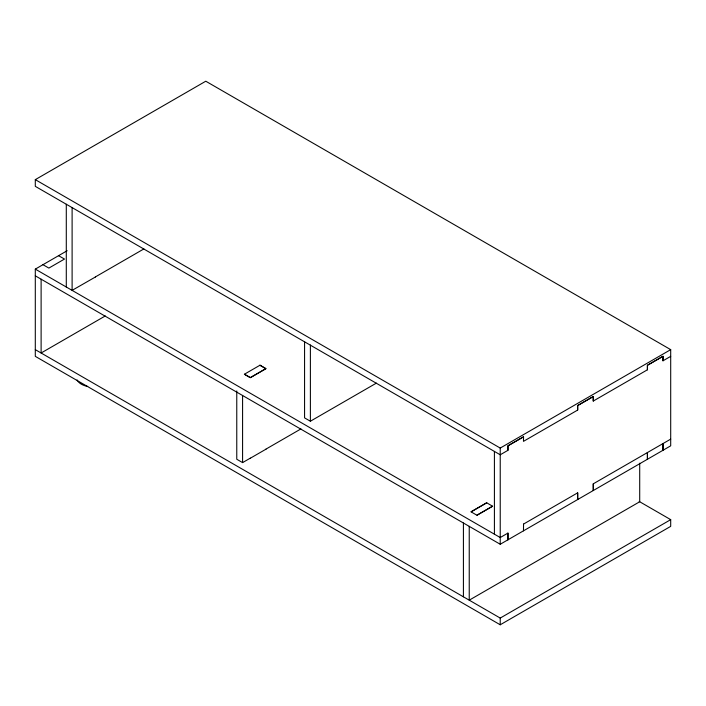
<?xml version="1.0" encoding="UTF-8"?>
<svg xmlns="http://www.w3.org/2000/svg" width="706" height="706" viewBox="0 0 706 706"><rect width="100%" height="100%" fill="white"/><g stroke="black" fill="none" stroke-linecap="round" stroke-linejoin="round"><path stroke-width="1.06" d="M523.473 436.882L507.976 445.83L507.976 450.304L500.227 454.779L35.3 186.349L35.3 179.642L205.773 81.216L670.7 349.646L670.7 445.83L500.227 544.255L35.3 275.825M639.195 501.454L670.7 519.651L670.7 526.358L500.227 624.784L35.3 356.353L35.3 269.118L67.167 250.718M95.354 276.946L143.883 248.927M95.504 276.946L72.109 290.369L72.109 207.599M105.273 315.953L41.116 353L41.116 279.188M304.568 341.642L304.568 417.873L310.384 421.226L376.36 383.129M236.766 390.947L236.766 459.253L242.582 462.607L250.33 458.132M265.827 449.184L300.959 428.904M250.33 458.22L265.985 449.184M35.3 179.642L500.227 448.063L670.7 349.646M507.896 450.349L507.896 445.786L523.552 436.749L523.473 441.356L577.711 410.036L577.711 405.562L593.216 396.613L593.216 401.087L647.455 369.776L647.455 365.302L662.952 356.353L662.952 360.828L670.7 356.353M471.167 511.815L486.663 502.866M476.982 515.168L492.479 506.228M523.473 524.117L577.711 492.806L577.711 499.513M593.287 483.813L593.287 490.52L593.216 483.857L670.7 439.123M35.3 349.646L500.227 618.068L670.7 519.651M260.011 365.302L265.827 368.656L250.33 377.604L244.514 374.251M58.545 255.696L64.511 259.049L48.864 268.086L42.969 264.688M35.3 269.118L500.227 537.54L507.976 533.065L507.976 539.781M663.031 360.784L663.031 356.221L647.376 365.258L647.376 369.82M647.455 452.537L647.455 459.253M647.376 452.581L647.376 459.297M639.707 463.189L639.707 501.754L469.234 600.171L469.234 526.358M593.287 401.043L593.287 396.481L577.64 405.518L577.64 410.08M577.64 492.85L577.64 499.557M523.552 524.073L523.473 530.833M507.896 533.109L507.896 539.825M500.227 448.063L500.227 544.255M500.227 618.068L500.227 624.784M494.412 451.416L494.412 534.186M463.418 523.005L463.418 596.817M310.384 344.996L310.384 421.226M242.582 395.404L242.582 462.607M66.293 204.246L66.293 287.015M87.694 386.473A16.441 9.487 0 0 1 77.095 379.943M260.011 365.214L244.364 374.251L250.33 377.692L265.985 368.656L260.011 365.214M486.663 502.778L471.017 511.815L476.982 515.265L492.629 506.228L486.663 502.778M663.031 450.26L663.031 443.544L662.952 450.304"/></g></svg>
